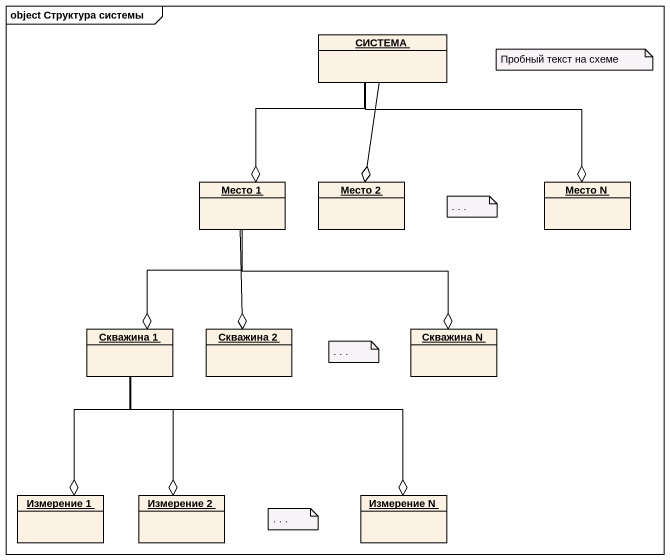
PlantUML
@startuml
mainframe object Структура системы
hide circle
hide empty members
object СИСТЕМА
object "Место 1" as Место_1
object "Место 2" as Место_2
object "Место N" as Место_N
object "Скважина 1" as Скважина_1
object "Скважина 2" as Скважина_2
object "Скважина N" as Скважина_N
object "Измерение 1" as Измерение_1
object "Измерение 2" as Измерение_2
object "Измерение N" as Измерение_N
СИСТЕМА --o Место_1
СИСТЕМА --o Место_2
СИСТЕМА --o Место_N
Место_1 --o Скважина_1
Место_1 --o Скважина_2
Место_1 --o Скважина_N
Скважина_1 --o Измерение_1
Скважина_1 --o Измерение_2
Скважина_1 --o Измерение_N
note as N1
  Пробный текст на схеме
end note
note as N2
  . . .
end note
note as N3
  . . .
end note
note as N4
  . . .
end note
@enduml
